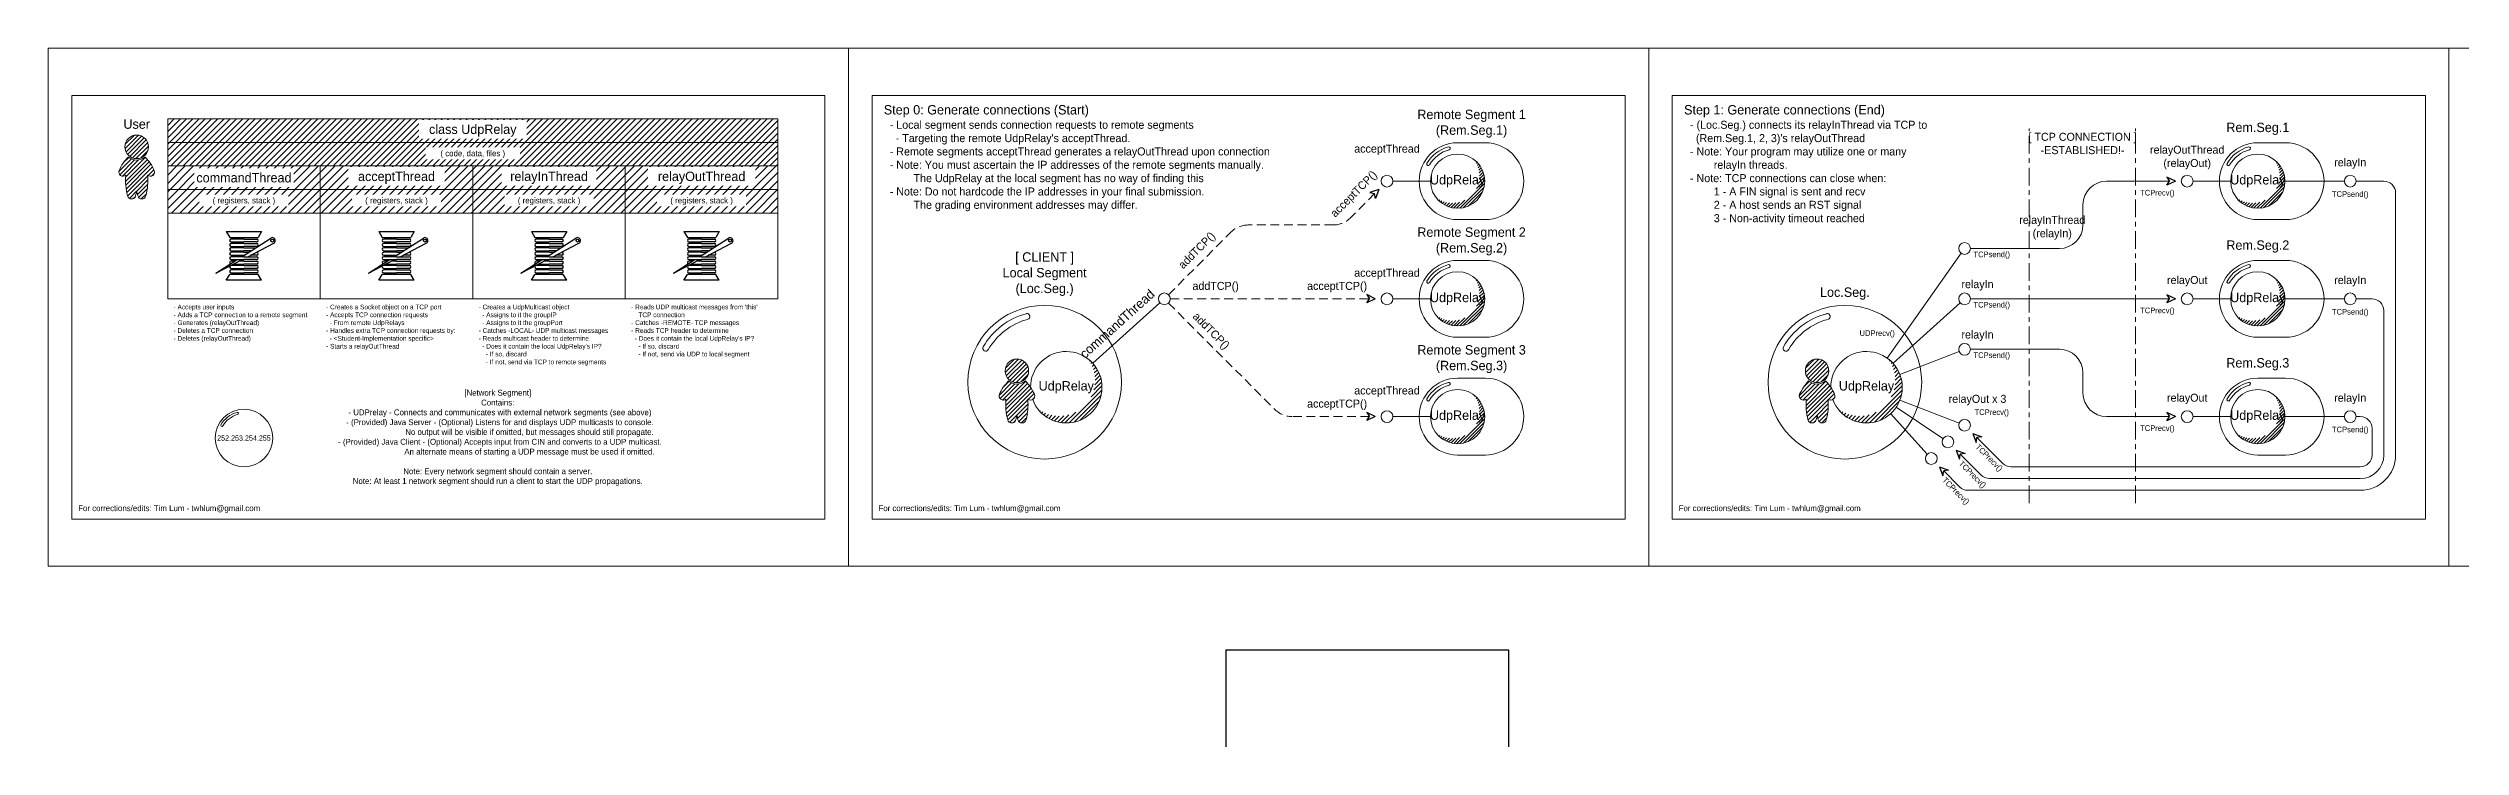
# Model space of a CAD drawing. Header units: inches. Extents: x -17 to 208, y -12 to 39.
# Drawn here: x 89 to 140.2, y 24.1 to 38.9 of the extents above; entities that cross this region are included whole.
import ezdxf

# ---------------------------------------------------------------- set-up
doc = ezdxf.new("R2010")
doc.units = ezdxf.units.IN
doc.header["$MEASUREMENT"] = 0
doc.linetypes.add('ACAD_ISO02W100', pattern=[15, 12, -3])
doc.linetypes.add('ACAD_ISO04W100', pattern=[30, 24, -3, 0, -3])
doc.layers.get('0').update_dxf_attribs({"color": 40})
doc.layers.add('NOPLOT', color=46, linetype='Continuous', lineweight=5)
doc.styles.add('Hylian', font='arial.ttf')
doc.linetypes.add('ZIGZAG', pattern='A,0.0001,-0.2,[131,ltypeshp.shx,S=0.2,R=0,X=-0.2,Y=0],-0.4,[131,ltypeshp.shx,S=0.2,R=180,X=0.2,Y=0],-0.2', length=0.8001)

# ---------------------------------------------------------------- blocks, each defined once
blk = doc.blocks.new('thread')
for p, q in [((-0.375, 0.516), (0.375, 0.516)), ((-0.375, 0.516), (-0.303, 0.391)), ((0.375, 0.516), (0.303, 0.391)), ((-0.303, 0.391), (0.303, 0.391)), ((0, 0.359), (-0.272, 0.359)), ((-0.272, 0.297), (0, 0.297)), ((0, 0.266), (-0.272, 0.266)), ((-0.272, 0.203), (0, 0.203)), ((0, 0.172), (-0.272, 0.172)), ((-0.272, 0.109), (0, 0.109)), ((0, 0.078), (-0.272, 0.078)), ((-0.272, 0.016), (0, 0.016)), ((-0.047, -0.016), (0.571, 0.379)), ((0, 0.359), (0.272, 0.359)), ((0.272, 0.297), (0, 0.297)), ((0, 0.266), (0.272, 0.266)), ((0.272, 0.203), (0, 0.203)), ((0, 0.172), (0.247, 0.172)), ((0.149, 0.109), (0, 0.109)), ((0, 0.078), (0.1, 0.078)), ((0.002, 0.016), (0, 0.016)), ((0.081, -0.016), (0.633, 0.271)), ((0.272, 0.016), (0.141, 0.016)), ((0.262, 0.078), (0.272, 0.078)), ((-0.598, -0.368), (-0.145, -0.078)), ((-0.598, -0.368), (-0.039, -0.078)), ((-0.375, -0.516), (-0.303, -0.391)), ((0.303, -0.391), (-0.303, -0.391)), ((0, -0.016), (-0.272, -0.016)), ((-0.272, -0.078), (0, -0.078)), ((-0.193, -0.109), (-0.272, -0.109)), ((0, -0.203), (-0.272, -0.203)), ((-0.272, -0.266), (0, -0.266)), ((0, -0.297), (-0.272, -0.297)), ((-0.272, -0.359), (0, -0.359)), ((-0.22, -0.172), (0, -0.172)), ((0, -0.109), (-0.1, -0.109)), ((0, -0.016), (0.272, -0.016)), ((0.272, -0.078), (0, -0.078)), ((0, -0.109), (0.272, -0.109)), ((0.272, -0.172), (0, -0.172)), ((0, -0.203), (0.272, -0.203)), ((0.272, -0.266), (0, -0.266)), ((0, -0.297), (0.272, -0.297)), ((0.272, -0.359), (0, -0.359)), ((0.375, -0.516), (0.303, -0.391)), ((0.375, -0.516), (-0.375, -0.516))]:
    blk.add_line(p, q)
blk.add_circle((0.604, 0.326), 0.0312)
for centre, radius, start, end in [((-0.272, 0.328), 0.0312, 90, 270), ((-0.272, 0.234), 0.0312, 90, 270), ((-0.272, 0.141), 0.0312, 90, 270), ((-0.272, 0.047), 0.0312, 90, 270), ((0.272, 0.328), 0.0312, 270, 90), ((0.272, 0.234), 0.0312, 270, 90), ((0.272, 0.047), 0.0312, 270, 90), ((0.604, 0.326), 0.0625, 297.4199, 122.5801), ((-0.272, -0.047), 0.0312, 90, 270), ((-0.272, -0.141), 0.0312, 90, 242.8244), ((-0.272, -0.234), 0.0312, 90, 270), ((-0.272, -0.328), 0.0312, 90, 270), ((0.272, -0.047), 0.0312, 270, 90), ((0.272, -0.141), 0.0312, 270, 90), ((0.272, -0.234), 0.0312, 270, 90), ((0.272, -0.328), 0.0312, 270, 90)]:
    blk.add_arc(centre, radius, start, end)
blk = doc.blocks.new('arrow_Head')
for p, q in [((-0.123, 0), (0.06, 0.087)), ((-0.123, 0), (0.06, -0.087)), ((0.06, 0.087), (0, 0)), ((0.06, -0.087), (0, 0))]:
    blk.add_line(p, q)

msp = doc.modelspace()

# ---------------------------------------------------------------- hatches: boundary and pattern name
at = {"layer": 'NOPLOT', "lineweight": 9, "true_color": 0xf8d731}
h = msp.add_hatch(dxfattribs=at)
h.set_pattern_fill('ANSI31', color=40, scale=0.75)
h.set_pattern_definition([(45, (50.52113, 12.23408), (-0.06629126, 0.06629126), [])])
h.paths.add_polyline_path([(91.5, 37.44), (91.5, 36.44), (104.463, 36.44), (104.463, 37.44)])
h = msp.add_hatch(dxfattribs=at)
h.set_pattern_fill('ANSI31', color=40, scale=0.5)
h.set_pattern_definition([(45, (50.490306, 12.173146), (-0.04419417, 0.04419417), [])])
h.paths.add_polyline_path([(91.092, 36.847, 1), (90.592, 36.847, 1)])
h.paths.add_polyline_path([(90.661, 36.631, 0.09088), (90.47, 36.348, 0.797427), (90.61, 36.245, 0.082164), (90.647, 35.806, 0.777704), (90.819, 35.806, 0.020356), (90.842, 35.914, 0.020356), (90.865, 35.806, 0.777704), (91.037, 35.806, 0.082164), (91.074, 36.245, 0.797427), (91.213, 36.348, 0.09088), (91.023, 36.631, -0.363991)])
h = msp.add_hatch(dxfattribs=at)
h.set_pattern_fill('ANSI31', color=40)
h.set_pattern_definition([(45, (50.52113, 12.23408), (-0.08838835, 0.08838835), [])])
h.paths.add_polyline_path([(104.463, 36.44), (91.5, 36.44), (91.5, 35.44), (104.463, 35.44)])
h = msp.add_hatch(dxfattribs=at)
h.set_pattern_fill('ANSI31', color=40, scale=0.379671)
h.set_pattern_definition([(45, (86.3126, 25.72626), (-0.033558535, 0.033558535), [])])
h.paths.add_polyline_path([(119.25, 36.577, -0.872021), (118.443, 35.77, 1.146762)])
h = msp.add_hatch(dxfattribs=at)
h.set_pattern_fill('ANSI31', color=40, scale=0.379671)
h.set_pattern_definition([(45, (103.3126, 25.72626), (-0.033558535, 0.033558535), [])])
h.paths.add_polyline_path([(136.25, 36.577, -0.872021), (135.443, 35.77, 1.146762)])
h = msp.add_hatch(dxfattribs=at)
h.set_pattern_fill('ANSI31', color=40, scale=0.379671)
h.set_pattern_definition([(45, (86.3126, 23.22626), (-0.033558535, 0.033558535), [])])
h.paths.add_polyline_path([(119.25, 34.077, -0.872021), (118.443, 33.27, 1.146762)])
h = msp.add_hatch(dxfattribs=at)
h.set_pattern_fill('ANSI31', color=40, scale=0.379671)
h.set_pattern_definition([(45, (103.3126, 23.22626), (-0.033558535, 0.033558535), [])])
h.paths.add_polyline_path([(136.25, 34.077, -0.872021), (135.443, 33.27, 1.146762)])
h = msp.add_hatch(dxfattribs=at)
h.set_pattern_fill('ANSI31', color=40, scale=0.5)
h.set_pattern_definition([(45, (69.18881, 7.41652), (-0.04419417, 0.04419417), [])])
h.paths.add_polyline_path([(109.79, 32.09, 1), (109.29, 32.09, 1)])
h.paths.add_polyline_path([(109.36, 31.875, 0.09088), (109.169, 31.591, 0.797427), (109.308, 31.488, 0.082164), (109.346, 31.049, 0.777704), (109.518, 31.049, 0.020356), (109.54, 31.157, 0.020356), (109.563, 31.049, 0.777704), (109.735, 31.049, 0.082164), (109.773, 31.488, 0.797427), (109.912, 31.591, 0.09088), (109.721, 31.875, -0.363991)])
h = msp.add_hatch(dxfattribs=at)
h.set_pattern_fill('ANSI31', color=40, scale=0.5)
h.set_pattern_definition([(45, (67.67076, 18.05641), (-0.04419417, 0.04419417), [])])
h.paths.add_polyline_path([(111.047, 32.345, -0.872021), (109.985, 31.283, 1.146762)])
h = msp.add_hatch(dxfattribs=at)
h.set_pattern_fill('ANSI31', color=40, scale=0.5)
h.set_pattern_definition([(45, (86.18881, 7.41652), (-0.04419417, 0.04419417), [])])
h.paths.add_polyline_path([(126.79, 32.09, 1), (126.29, 32.09, 1)])
h.paths.add_polyline_path([(126.36, 31.875, 0.09088), (126.169, 31.591, 0.797427), (126.308, 31.488, 0.082164), (126.346, 31.049, 0.777704), (126.518, 31.049, 0.020356), (126.54, 31.157, 0.020356), (126.563, 31.049, 0.777704), (126.735, 31.049, 0.082164), (126.773, 31.488, 0.797427), (126.912, 31.591, 0.09088), (126.721, 31.875, -0.363991)])
h = msp.add_hatch(dxfattribs=at)
h.set_pattern_fill('ANSI31', color=40, scale=0.5)
h.set_pattern_definition([(45, (84.67076, 18.05641), (-0.04419417, 0.04419417), [])])
h.paths.add_polyline_path([(128.047, 32.345, -0.872021), (126.985, 31.283, 1.146762)])
h = msp.add_hatch(dxfattribs=at)
h.set_pattern_fill('ANSI31', color=40, scale=0.379671)
h.set_pattern_definition([(45, (86.3126, 20.72626), (-0.033558535, 0.033558535), [])])
h.paths.add_polyline_path([(119.25, 31.577, -0.872021), (118.443, 30.77, 1.146762)])
h = msp.add_hatch(dxfattribs=at)
h.set_pattern_fill('ANSI31', color=40, scale=0.379671)
h.set_pattern_definition([(45, (103.3126, 20.72626), (-0.033558535, 0.033558535), [])])
h.paths.add_polyline_path([(136.25, 31.577, -0.872021), (135.443, 30.77, 1.146762)])

# ---------------------------------------------------------------- linework, layer by layer
at = {"lineweight": 9}
for p, q in [((118.902, 36.934), (119.492, 36.934)), ((135.902, 36.934), (136.492, 36.934)), ((91.5, 36.44), (104.463, 36.44)), ((94.741, 33.621), (94.741, 36.44)), ((97.981, 36.44), (97.981, 33.621)), ((101.222, 33.621), (101.222, 36.44)), ((91.5, 35.94), (94.741, 35.94)), ((97.981, 35.94), (94.741, 35.94)), ((97.981, 35.94), (101.222, 35.94)), ((104.463, 35.94), (101.222, 35.94)), ((134.029, 36.118), (132.688, 36.118)), ((137.99, 36.118), (138.579, 36.118)), ((91.5, 35.44), (94.741, 35.44)), ((97.981, 35.44), (94.741, 35.44)), ((97.981, 35.44), (101.222, 35.44)), ((104.463, 35.44), (101.222, 35.44)), ((132.188, 35.188), (132.188, 35.618)), ((138.829, 30.302), (138.829, 35.868)), ((118.902, 35.302), (119.492, 35.302)), ((135.902, 35.302), (136.492, 35.302)), ((118.902, 34.434), (119.492, 34.434)), ((129.797, 34.688), (131.688, 34.688)), ((135.902, 34.434), (136.492, 34.434)), ((91.5, 33.621), (104.463, 33.621)), ((134.029, 33.618), (129.797, 33.618)), ((137.99, 33.618), (138.329, 33.618)), ((138.579, 30.302), (138.579, 33.368)), ((118.902, 32.802), (119.492, 32.802)), ((135.902, 32.802), (136.492, 32.802)), ((129.797, 32.547), (131.688, 32.547)), ((118.902, 31.934), (119.492, 31.934)), ((132.188, 32.047), (132.188, 31.618)), ((135.902, 31.934), (136.492, 31.934)), ((134.029, 31.118), (132.688, 31.118)), ((137.99, 31.118), (138.079, 31.118)), ((138.329, 30.868), (138.329, 30.302)), ((118.902, 30.302), (119.492, 30.302)), ((129.582, 30.317), (130.024, 29.875)), ((129.936, 30.671), (130.482, 30.125)), ((135.902, 30.302), (136.492, 30.302)), ((129.229, 29.964), (129.567, 29.625)), ((130.201, 29.802), (138.079, 29.802)), ((130.658, 30.052), (138.079, 30.052)), ((129.744, 29.552), (138.079, 29.552))]:
    msp.add_line(p, q, dxfattribs=at)
at = {"linetype": 'ACAD_ISO04W100', "lineweight": 9, "ltscale": 0.015625}
for p, q in [((131.044, 29.279), (131.044, 37.238)), ((133.3, 29.279), (133.3, 37.238))]:
    msp.add_line(p, q, dxfattribs=at)
at = {"linetype": 'ZIGZAG', "lineweight": 9, "ltscale": 0.25}
for p, q in [((118.326, 36.118), (117.527, 36.118)), ((135.326, 36.118), (134.527, 36.118)), ((136.478, 36.118), (137.74, 36.118)), ((129.6, 34.586), (128.027, 32.36)), ((111.153, 32.249), (112.579, 33.534)), ((118.326, 33.618), (117.527, 33.618)), ((129.579, 33.534), (128.153, 32.249)), ((135.326, 33.618), (134.527, 33.618)), ((136.478, 33.618), (137.74, 33.618)), ((129.555, 32.502), (128.296, 32.015)), ((129.214, 30.651), (128.219, 31.318)), ((129.555, 30.98), (128.296, 31.467)), ((118.326, 31.118), (117.527, 31.118)), ((128.099, 31.18), (128.881, 30.32)), ((135.326, 31.118), (134.527, 31.118)), ((136.478, 31.118), (137.74, 31.118))]:
    msp.add_line(p, q, dxfattribs=at)
at = {"linetype": 'ACAD_ISO02W100', "lineweight": 9, "ltscale": 0.015625}
for p, q in [((117.14, 35.855), (116.618, 35.334)), ((112.76, 33.706), (114.095, 35.041)), ((116.265, 35.187), (114.449, 35.187)), ((112.76, 33.529), (115.025, 31.264)), ((112.797, 33.618), (117.029, 33.618)), ((117.148, 33.618), (117.154, 33.618)), ((117.029, 31.118), (115.379, 31.118)), ((117.154, 31.118), (117.148, 31.118))]:
    msp.add_line(p, q, dxfattribs=at)
for p, q in [((113.982, 26.167), (113.982, 24.106)), ((113.982, 26.167), (119.982, 26.167)), ((119.982, 26.167), (119.982, 24.106))]:
    msp.add_line(p, q)
at = {"lineweight": 9}
for points in [[(105.963, 38.94), (105.963, 27.94), (122.963, 27.94), (122.963, 38.94)], [(122.963, 38.94), (122.963, 27.94), (139.963, 27.94), (139.963, 38.94)], [(139.963, 38.94), (139.963, 27.94), (156.963, 27.94), (156.963, 38.94)], [(89.463, 28.94), (105.463, 28.94), (105.463, 37.94), (89.463, 37.94)], [(106.463, 28.94), (122.463, 28.94), (122.463, 37.94), (106.463, 37.94)], [(123.463, 28.94), (139.463, 28.94), (139.463, 37.94), (123.463, 37.94)]]:
    msp.add_lwpolyline(points, close=True, dxfattribs=at)
msp.add_lwpolyline([(104.463, 33.621), (104.463, 37.44), (91.5, 37.44), (91.5, 33.621)], dxfattribs=at)
for centre, radius in [((90.842, 36.847), 0.25), ((118.902, 36.118), 0.576), ((135.902, 36.118), 0.576), ((117.402, 36.118), 0.125), ((134.402, 36.118), 0.125), ((137.865, 36.118), 0.125), ((129.672, 34.688), 0.125), ((118.902, 33.618), 0.576), ((135.902, 33.618), 0.576), ((110.129, 31.848), 1.632), ((112.672, 33.618), 0.125), ((117.402, 33.618), 0.125), ((127.129, 31.848), 1.632), ((129.672, 33.618), 0.125), ((134.402, 33.618), 0.125), ((137.865, 33.618), 0.125), ((109.54, 32.09), 0.25), ((126.54, 32.09), 0.25), ((129.672, 32.547), 0.125), ((93.12, 30.661), 0.612), ((118.902, 31.118), 0.576), ((135.902, 31.118), 0.576), ((117.402, 31.118), 0.125), ((129.672, 30.935), 0.125), ((134.402, 31.118), 0.125), ((137.865, 31.118), 0.125), ((128.965, 30.227), 0.125), ((129.318, 30.581), 0.125)]:
    msp.add_circle(centre, radius, dxfattribs=at)
for centre, radius, start, end in [((118.902, 36.118), 0.816, 90, 270), ((119.492, 36.118), 0.816, 270, 90), ((135.902, 36.118), 0.816, 90, 270), ((136.492, 36.118), 0.816, 270, 90), ((91.338, 35.969), 0.947, 135.6513, 156.4224), ((90.842, 36.847), 0.281, 229.9979, 310.0021), ((90.345, 35.969), 0.947, 23.5776, 44.3487), ((118.277, 36.479), 0.0312, 150, 330), ((118.902, 36.118), 0.753, 105, 150), ((118.902, 36.118), 0.691, 105, 150), ((118.715, 36.815), 0.0312, 285, 105), ((135.277, 36.479), 0.0312, 150, 330), ((135.902, 36.118), 0.753, 105, 150), ((135.902, 36.118), 0.691, 105, 150), ((135.715, 36.815), 0.0312, 285, 105), ((90.552, 36.312), 0.0888, 156.4224, 310.7016), ((91.955, 36.138), 1.35, 175.467, 194.2553), ((89.511, 36.138), 1.35, 345.7447, 350.4092), ((92.173, 36.138), 1.35, 189.5908, 194.2553), ((89.729, 36.138), 1.35, 345.7447, 4.533), ((91.132, 36.312), 0.0888, 229.2984, 23.5776), ((132.688, 35.618), 0.5, 90, 180), ((138.579, 35.868), 0.25, 0, 90), ((90.733, 35.828), 0.0888, 194.2553, 345.7447), ((90.951, 35.828), 0.0888, 194.2553, 345.7447), ((131.688, 35.188), 0.5, 270, 0), ((118.902, 33.618), 0.816, 90, 270), ((118.902, 33.618), 0.753, 105, 150), ((118.715, 34.315), 0.0312, 285, 105), ((119.492, 33.618), 0.816, 270, 90), ((135.902, 33.618), 0.816, 90, 270), ((135.902, 33.618), 0.753, 105, 150), ((135.715, 34.315), 0.0312, 285, 105), ((136.492, 33.618), 0.816, 270, 90), ((118.277, 33.979), 0.0312, 150, 330), ((118.902, 33.618), 0.691, 105, 150), ((135.277, 33.979), 0.0312, 150, 330), ((135.902, 33.618), 0.691, 105, 150), ((138.329, 33.368), 0.25, 0, 90), ((110.129, 31.848), 1.507, 105, 150), ((110.129, 31.848), 1.382, 105, 150), ((109.755, 33.244), 0.0625, 285, 105), ((127.129, 31.848), 1.507, 105, 150), ((127.129, 31.848), 1.382, 105, 150), ((126.755, 33.244), 0.0625, 285, 105), ((108.878, 32.571), 0.0625, 150, 330), ((110.589, 31.741), 0.759, 200.1291, 180.0813), ((125.878, 32.571), 0.0625, 150, 330), ((127.589, 31.741), 0.759, 200.1291, 180.0813), ((131.688, 32.047), 0.5, 0, 90), ((110.037, 31.212), 0.947, 135.6513, 156.4224), ((109.54, 32.09), 0.281, 229.9979, 310.0021), ((109.044, 31.212), 0.947, 23.5776, 44.3487), ((118.902, 31.118), 0.816, 90, 270), ((118.902, 31.118), 0.753, 105, 150), ((118.902, 31.118), 0.691, 105, 150), ((118.715, 31.815), 0.0312, 285, 105), ((119.492, 31.118), 0.816, 270, 90), ((127.037, 31.212), 0.947, 135.6513, 156.4224), ((126.54, 32.09), 0.281, 229.9979, 310.0021), ((126.044, 31.212), 0.947, 23.5776, 44.3487), ((135.902, 31.118), 0.816, 90, 270), ((135.902, 31.118), 0.753, 105, 150), ((135.902, 31.118), 0.691, 105, 150), ((135.715, 31.815), 0.0312, 285, 105), ((136.492, 31.118), 0.816, 270, 90), ((109.25, 31.556), 0.0888, 156.4224, 310.7016), ((110.654, 31.382), 1.35, 175.467, 194.2553), ((108.427, 31.382), 1.35, 345.7447, 4.533), ((109.831, 31.556), 0.0888, 229.2984, 23.5776), ((118.277, 31.479), 0.0312, 150, 330), ((126.25, 31.556), 0.0888, 156.4224, 310.7016), ((127.654, 31.382), 1.35, 175.467, 194.2553), ((125.427, 31.382), 1.35, 345.7447, 4.533), ((126.831, 31.556), 0.0888, 229.2984, 23.5776), ((132.688, 31.618), 0.5, 180, 270), ((135.277, 31.479), 0.0312, 150, 330), ((92.651, 30.932), 0.0234, 150, 330), ((93.12, 30.661), 0.565, 105, 150), ((93.12, 30.661), 0.518, 105, 150), ((92.98, 31.184), 0.0234, 285, 105), ((109.432, 31.071), 0.0888, 194.2553, 345.7447), ((108.21, 31.382), 1.35, 345.7447, 350.4092), ((110.871, 31.382), 1.35, 189.5908, 194.2553), ((109.649, 31.071), 0.0888, 194.2553, 345.7447), ((126.432, 31.071), 0.0888, 194.2553, 345.7447), ((125.21, 31.382), 1.35, 345.7447, 350.4092), ((127.871, 31.382), 1.35, 189.5908, 194.2553), ((126.649, 31.071), 0.0888, 194.2553, 345.7447), ((138.079, 30.868), 0.25, 360, 90), ((138.079, 30.302), 0.25, 270, 360), ((138.079, 30.302), 0.75, 270, 0), ((138.079, 30.302), 0.5, 270, 0), ((130.201, 30.052), 0.25, 225, 270), ((130.658, 30.302), 0.25, 225, 270), ((129.744, 29.802), 0.25, 225, 270)]:
    msp.add_arc(centre, radius, start, end, dxfattribs=at)
at = {"linetype": 'ACAD_ISO02W100', "lineweight": 9, "ltscale": 0.015625}
for centre, start, end in [((114.449, 34.687), 90, 135), ((116.265, 35.687), 270, 315), ((115.379, 31.618), 225, 270)]:
    msp.add_arc(centre, 0.5, start, end, dxfattribs=at)

# ---------------------------------------------------------------- block references
at = {"lineweight": 9}
for p, rotation in [((117.14, 35.855), 224.9999999999999), ((134.029, 36.118), 179.9999999999992), ((117.031, 33.621), 180), ((134.029, 33.618), 179.9999999999992), ((117.031, 31.121), 180), ((134.029, 31.118), 179.9999999999992)]:
    msp.add_blockref('arrow_Head', p, dxfattribs=dict(at, rotation=rotation))
for p in [(93.12, 34.53), (96.361, 34.53), (99.602, 34.53), (102.843, 34.53)]:
    msp.add_blockref('thread', p, dxfattribs=at)
at = {"lineweight": 9, "xscale": -1, "rotation": 135.0000000000002}
for p in [(129.936, 30.671), (129.582, 30.317), (129.229, 29.964)]:
    msp.add_blockref('arrow_Head', p, dxfattribs=at)

# ---------------------------------------------------------------- texts
at = {"layer": 'NOPLOT', "lineweight": 9, "style": 'Hylian'}
for s, width, insert, char_height, attachment_point in [('{\\fIosevka|b0|i0|c0|p49;\\C40;\\c3266552;User}', 1.44797, (90.842, 37.329), 0.2, 5), ("{\\fIosevka|b0|i0|c0|p49;\\C40;\\c3266552;Step 0: Generate connections (Start)^J\\H0.85x;  - Local segment sends connection requests to remote segments\\P    - Targeting the remote UdpRelay's acceptThread.\\P  - Remote segments acceptThread generates a relayOutThread upon connection\\P  - Note: You must ascertain the IP addresses of the remote segments manually.\\P          The UdpRelay at the local segment has no way of finding this^J  - Note: Do not hardcode the IP addresses in your final submission.\\P          The grading environment addresses may differ.}", 10.44677, (106.713, 37.734), 0.2, 1), ('{\\fIosevka|b0|i0|c0|p49;\\C40;\\c3266552;Remote Segment 1\\P(Rem.Seg.1)}', 2.1947, (119.199, 37.339), 0.2, 5), ("{\\fIosevka|b0|i0|c0|p49;\\C40;\\c3266552;Step 1: Generate connections (End)^J\\H0.85x;  - (Loc.Seg.) connects its relayInThread via TCP to\\P    (Rem.Seg.1, 2, 3)'s relayOutThread^J  - Note: Your program may utilize one or many\\P          relayIn threads.\\P  - Note: TCP connections can close when:\\P          1 - A FIN signal is sent and recv\\P          2 - A host sends an RST signal\\P          3 - Non-activity timeout reached}", 10.44677, (123.713, 37.734), 0.2, 1), ('{\\fIosevka|b0|i0|c0|p49;\\C40;\\c3266552;acceptThread}', 4.17058, (117.402, 36.783), 0.17, 5), ('{\\fIosevka|b0|i0|c0|p49;\\C40;\\c3266552;[ TCP CONNECTION ]\\P-ESTABLISHED!-}', 4.17058, (132.179, 36.917), 0.17, 5), ('{\\fIosevka|b0|i0|c0|p49;\\C40;\\c3266552;Rem.Seg.1}', 2.1947, (135.902, 37.23), 0.2, 5), ('{\\fIosevka|b0|i0|c0|p49;\\C40;\\c3266552;relayOutThread\\P(relayOut)}', 4.17058, (134.402, 36.619), 0.17, 5), ('{\\fIosevka|b0|i0|c0|p49;\\C40;\\c3266552;relayIn}', 4.17058, (137.865, 36.493), 0.17, 5), ('{\\fIosevka|b0|i0|c0|p49;\\C40;\\c3266552;UdpRelay}', 4.17058, (118.902, 36.118), 0.2, 5), ('{\\fIosevka|b0|i0|c0|p49;\\C40;\\c3266552;TCPrecv()}', 4.17058, (133.768, 35.855), 0.12, 5), ('{\\fIosevka|b0|i0|c0|p49;\\C40;\\c3266552;UdpRelay}', 4.17058, (135.902, 36.118), 0.2, 5), ('{\\fIosevka|b0|i0|c0|p49;\\C40;\\c3266552;TCPsend()}', 4.17058, (137.865, 35.826), 0.12, 5), ('{\\fIosevka|b0|i0|c0|p49;\\C40;\\c3266552;relayInThread^J(relayIn)}', 4.17058, (131.535, 35.128), 0.17, 5), ('{\\fIosevka|b0|i0|c0|p49;\\C40;\\c3266552;Remote Segment 2^J(Rem.Seg.2)}', 2.1947, (119.199, 34.839), 0.2, 5), ('{\\fIosevka|b0|i0|c0|p49;\\C40;\\c3266552;Rem.Seg.2}', 2.1947, (135.902, 34.73), 0.2, 5), ('{\\fIosevka|b0|i0|c0|p49;\\C40;\\c3266552;[ CLIENT ]\\PLocal Segment^J(Loc.Seg.)}', 2.1947, (110.129, 34.144), 0.2, 5), ('{\\fIosevka|b0|i0|c0|p49;\\C40;\\c3266552;TCPsend()}', 4.17058, (130.25, 34.545), 0.12, 5), ('{\\fIosevka|b0|i0|c0|p49;\\C40;\\c3266552;addTCP()}', 4.17058, (113.762, 33.868), 0.17, 5), ('{\\fIosevka|b0|i0|c0|p49;\\C40;\\c3266552;acceptTCP()}', 4.17058, (116.343, 33.868), 0.17, 5), ('{\\fIosevka|b0|i0|c0|p49;\\C40;\\c3266552;acceptThread}', 4.17058, (117.402, 34.147), 0.17, 5), ('{\\fIosevka|b0|i0|c0|p49;\\C40;\\c3266552;Loc.Seg.}', 2.1947, (127.129, 33.73), 0.2, 5), ('{\\fIosevka|b0|i0|c0|p49;\\C40;\\c3266552;relayIn}', 4.17058, (129.947, 33.905), 0.17, 5), ('{\\fIosevka|b0|i0|c0|p49;\\C40;\\c3266552;relayOut}', 4.17058, (134.402, 33.993), 0.17, 5), ('{\\fIosevka|b0|i0|c0|p49;\\C40;\\c3266552;relayIn}', 4.17058, (137.865, 33.993), 0.17, 5), ('{\\fIosevka|b0|i0|c0|p49;\\C40;\\c3266552;- Accepts user inputs^J- Adds a TCP connection to a remote segment^J- Generates (relayOutThread)^J- Deletes a TCP connection^J- Deletes (relayOutThread)}', 3.11573, (91.625, 33.496), 0.1, 1), ('{\\fIosevka|b0|i0|c0|p49;\\C40;\\c3266552;- Creates a Socket object on a TCP port^J- Accepts TCP connection requests\\P  - From remote UdpRelays\\P- Handles extra TCP connection requests by:\\P  - <Student-Implementation specific>^J- Starts a relayOutThread}', 3.11573, (94.866, 33.496), 0.1, 1), ("{\\fIosevka|b0|i0|c0|p49;\\C40;\\c3266552;- Creates a UdpMulticast object\\P  - Assigns to it the groupIP^J  - Assigns to it the groupPort\\P- Catches -LOCAL- UDP multicast messages^J- Reads multicast header to determine^J  - Does it contain the local UdpRelay's IP?^J    - If so, discard^J    - If not, send via TCP to remote segments}", 3.11573, (98.106, 33.496), 0.1, 1), ("{\\fIosevka|b0|i0|c0|p49;\\C40;\\c3266552;- Reads UDP multicast messages from 'this' \\P    TCP connection^J- Catches -REMOTE- TCP messages\\P- Reads TCP header to determine\\P  - Does it contain the local UdpRelay's IP?\\P    - If so, discard\\P    - If not, send via UDP to local segment}", 3.11573, (101.347, 33.496), 0.1, 1), ('{\\fIosevka|b0|i0|c0|p49;\\C40;\\c3266552;UdpRelay}', 4.17058, (118.902, 33.618), 0.2, 5), ('{\\fIosevka|b0|i0|c0|p49;\\C40;\\c3266552;TCPsend()}', 4.17058, (130.25, 33.475), 0.12, 5), ('{\\fIosevka|b0|i0|c0|p49;\\C40;\\c3266552;TCPrecv()}', 4.17058, (133.768, 33.355), 0.12, 5), ('{\\fIosevka|b0|i0|c0|p49;\\C40;\\c3266552;UdpRelay}', 4.17058, (135.902, 33.618), 0.2, 5), ('{\\fIosevka|b0|i0|c0|p49;\\C40;\\c3266552;TCPsend()}', 4.17058, (137.865, 33.326), 0.12, 5), ('{\\fIosevka|b0|i0|c0|p49;\\C40;\\c3266552;UDPrecv()}', 4.17058, (127.816, 32.873), 0.12, 5), ('{\\fIosevka|b0|i0|c0|p49;\\C40;\\c3266552;relayIn}', 4.17058, (129.947, 32.835), 0.17, 5), ('{\\fIosevka|b0|i0|c0|p49;\\C40;\\c3266552;Remote Segment 3\\P(Rem.Seg.3)}', 2.1947, (119.199, 32.339), 0.2, 5), ('{\\fIosevka|b0|i0|c0|p49;\\C40;\\c3266552;TCPsend()}', 4.17058, (130.25, 32.404), 0.12, 5), ('{\\fIosevka|b0|i0|c0|p49;\\C40;\\c3266552;Rem.Seg.3}', 2.1947, (135.902, 32.23), 0.2, 5), ('{\\fIosevka|b0|i0|c0|p49;\\C40;\\c3266552;UdpRelay}', 4.17058, (110.589, 31.741), 0.2, 5), ('{\\fIosevka|b0|i0|c0|p49;\\C40;\\c3266552;UdpRelay}', 4.17058, (127.589, 31.741), 0.2, 5), ('{\\fIosevka|b0|i0|c0|p49;\\C40;\\c3266552;acceptTCP()}', 4.17058, (116.343, 31.368), 0.17, 5), ('{\\fIosevka|b0|i0|c0|p49;\\C40;\\c3266552;acceptThread}', 4.17058, (117.402, 31.647), 0.17, 5), ('{\\fIosevka|b0|i0|c0|p49;\\C40;\\c3266552;relayOut x 3}', 4.17058, (129.947, 31.469), 0.17, 5), ('{\\fIosevka|b0|i0|c0|p49;\\C40;\\c3266552;TCPrecv()}', 4.17058, (130.25, 31.194), 0.12, 5), ('{\\fIosevka|b0|i0|c0|p49;\\C40;\\c3266552;relayOut}', 4.17058, (134.402, 31.493), 0.17, 5), ('{\\fIosevka|b0|i0|c0|p49;\\C40;\\c3266552;relayIn}', 4.17058, (137.865, 31.493), 0.17, 5), ('{\\fIosevka|b0|i0|c0|p49;\\C40;\\c3266552;UdpRelay}', 4.17058, (118.902, 31.118), 0.2, 5), ('{\\fIosevka|b0|i0|c0|p49;\\C40;\\c3266552;TCPrecv()}', 4.17058, (133.768, 30.855), 0.12, 5), ('{\\fIosevka|b0|i0|c0|p49;\\C40;\\c3266552;UdpRelay}', 4.17058, (135.902, 31.118), 0.2, 5), ('{\\fIosevka|b0|i0|c0|p49;\\C40;\\c3266552;TCPsend()}', 4.17058, (137.865, 30.826), 0.12, 5), ('{\\fIosevka|b0|i0|c0|p49;\\C40;\\c3266552;252.253.254.255}', 2.1947, (93.12, 30.661), 0.11, 5), ('{\\fIosevka|b0|i0|c0|p49;\\C40;\\c3266552;For corrections/edits: Tim Lum - twhlum@gmail.com}', 10.44677, (89.599, 29.235), 0.125, 1), ('{\\fIosevka|b0|i0|c0|p49;\\C40;\\c3266552;For corrections/edits: Tim Lum - twhlum@gmail.com}', 10.44677, (106.599, 29.235), 0.125, 1), ('{\\fIosevka|b0|i0|c0|p49;\\C40;\\c3266552;For corrections/edits: Tim Lum - twhlum@gmail.com}', 10.44677, (123.599, 29.235), 0.125, 1)]:
    msp.add_mtext_dynamic_manual_height_columns(s, width=width, gutter_width=1, heights=[0], dxfattribs=dict(at, insert=insert, char_height=char_height, attachment_point=attachment_point))
at = {"layer": 'NOPLOT', "lineweight": 9, "attachment_point": 5, "style": 'Hylian'}
for s, insert, char_height, rotation in [('{\\fIosevka|b0|i0|c0|p49;\\C40;\\c3266552;acceptTCP()}', (116.711, 35.832), 0.17, 45), ('{\\fIosevka|b0|i0|c0|p49;\\C40;\\c3266552;addTCP()}', (113.378, 34.633), 0.17, 45), ('{\\fIosevka|b0|i0|c0|p49;\\C40;\\c3266552;commandThread}', (111.67, 33.087), 0.2, 42.0194), ('{\\fIosevka|b0|i0|c0|p49;\\C40;\\c3266552;addTCP()}', (113.653, 32.924), 0.17, 315), ('{\\fIosevka|b0|i0|c0|p49;\\C40;\\c3266552;TCPrecv()}', (130.183, 30.234), 0.12, 315), ('{\\fIosevka|b0|i0|c0|p49;\\C40;\\c3266552;TCPrecv()}', (129.476, 29.527), 0.12, 315), ('{\\fIosevka|b0|i0|c0|p49;\\C40;\\c3266552;TCPrecv()}', (129.83, 29.88), 0.12, 315)]:
    msp.add_mtext_dynamic_manual_height_columns(s, width=4.17058, gutter_width=1, heights=[0], dxfattribs=dict(at, insert=insert, char_height=char_height, rotation=rotation))

# ---------------------------------------------------------------- next in the draw order: texts
at = {"layer": 'NOPLOT', "lineweight": 9, "char_height": 0.2, "attachment_point": 5, "style": 'Hylian', "bg_fill": 2}
for s, width, insert in [('{\\fIosevka|b0|i0|c0|p49;\\C40;\\c3266552;class UdpRelay}', 2.08529, (97.981, 37.19)), ('{\\fIosevka|b0|i0|c0|p49;\\C40;\\c3266552;commandThread}', 1.91348, (93.12, 36.19)), ('{\\fIosevka|b0|i0|c0|p49;\\C40;\\c3266552;relayOutThread}', 2.08529, (102.843, 36.19))]:
    msp.add_mtext_dynamic_manual_height_columns(s, width=width, gutter_width=1, heights=[0], dxfattribs=dict(at, insert=insert))

# ---------------------------------------------------------------- next in the draw order: linework, layer by layer
at = {"lineweight": 9}
msp.add_line((91.5, 36.94), (104.463, 36.94), dxfattribs=at)

# ---------------------------------------------------------------- next in the draw order: texts
at = {"layer": 'NOPLOT', "lineweight": 9, "char_height": 0.125, "attachment_point": 5, "style": 'Hylian', "bg_fill": 2}
for insert in [(93.12, 35.69), (102.843, 35.69)]:
    msp.add_mtext_dynamic_manual_height_columns('{\\fIosevka|b0|i0|c0|p49;\\C40;\\c3266552;( registers, stack )}', width=1.76696, gutter_width=1, heights=[0], dxfattribs=dict(at, insert=insert))

# ---------------------------------------------------------------- next in the draw order: texts
at = {"layer": 'NOPLOT', "lineweight": 9, "insert": (97.981, 36.69), "char_height": 0.125, "attachment_point": 5, "style": 'Hylian', "bg_fill": 2}
msp.add_mtext_dynamic_manual_height_columns('{\\fIosevka|b0|i0|c0|p49;\\C40;\\c3266552;( code, data, files )}', width=1.87862, gutter_width=1, heights=[0], dxfattribs=at)

# ---------------------------------------------------------------- next in the draw order: texts
at = {"layer": 'NOPLOT', "lineweight": 9, "char_height": 0.2, "attachment_point": 5, "style": 'Hylian', "bg_fill": 2}
for s, width, insert in [('{\\fIosevka|b0|i0|c0|p49;\\C40;\\c3266552;acceptThread}', 1.83993, (96.361, 36.19)), ('{\\fIosevka|b0|i0|c0|p49;\\C40;\\c3266552;relayInThread}', 1.80884, (99.602, 36.19))]:
    msp.add_mtext_dynamic_manual_height_columns(s, width=width, gutter_width=1, heights=[0], dxfattribs=dict(at, insert=insert))

# ---------------------------------------------------------------- next in the draw order: texts
at = {"layer": 'NOPLOT', "lineweight": 9, "char_height": 0.125, "attachment_point": 5, "style": 'Hylian', "bg_fill": 2}
for insert in [(96.361, 35.69), (99.602, 35.69)]:
    msp.add_mtext_dynamic_manual_height_columns('{\\fIosevka|b0|i0|c0|p49;\\C40;\\c3266552;( registers, stack )}', width=1.76696, gutter_width=1, heights=[0], dxfattribs=dict(at, insert=insert))

# ---------------------------------------------------------------- next in the draw order: linework, layer by layer
at = {"lineweight": 9}
msp.add_lwpolyline([(88.963, 38.94), (88.963, 27.94), (105.963, 27.94), (105.963, 38.94)], close=True, dxfattribs=at)

# ---------------------------------------------------------------- next in the draw order: texts
at = {"layer": 'NOPLOT', "lineweight": 9, "insert": (98.512, 30.668), "char_height": 0.125, "attachment_point": 5, "style": 'Hylian', "bg_fill": 2}
msp.add_mtext_dynamic_manual_height_columns('{\\fIosevka|b0|i0|c0|p49;\\C40;\\c3266552;[Network Segment]\\PContains:^J  - UDPrelay - Connects and communicates with external network segments (see above)\\P  - (Provided) Java Server - (Optional) Listens for and displays UDP multicasts to console.\\P                             No output will be visible if omitted, but messages should still propagate.\\P  - (Provided) Java Client - (Optional) Accepts input from CIN and converts to a UDP multicast.\\P                             An alternate means of starting a UDP message must be used if omitted.\\P\\PNote: Every network segment should contain a server.^JNote: At least 1 network segment should run a client to start the UDP propagations.}', width=9.29523, gutter_width=1, heights=[0], dxfattribs=at)

doc.saveas('drawing.dxf')
